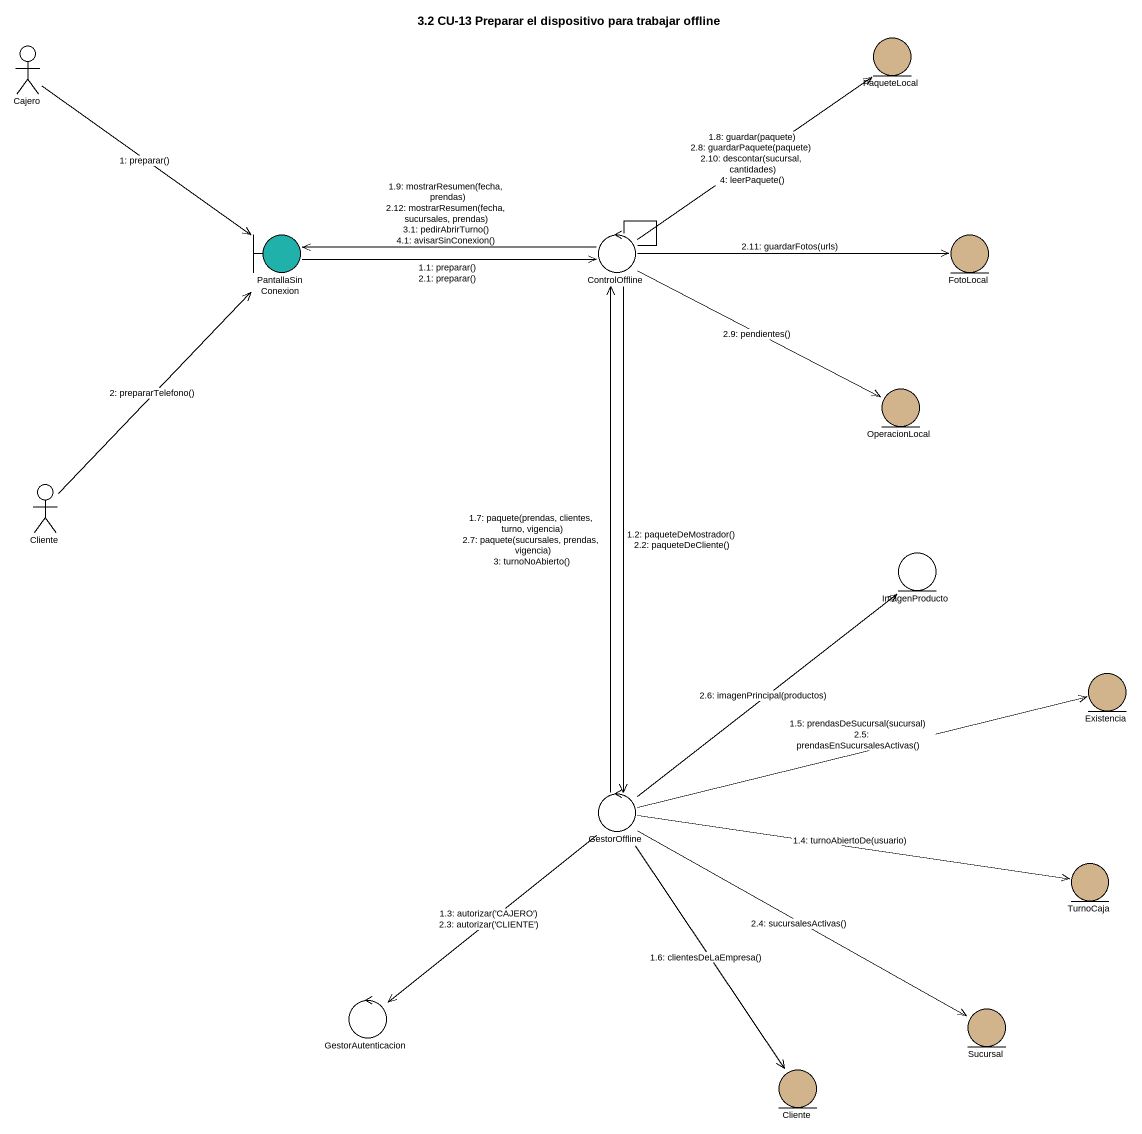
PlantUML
@startuml
title 3.2 CU-13 Preparar el dispositivo para trabajar offline
actor Cajero
entity PaqueteLocal #D2B48C
boundary PantallaSinConexion #20B2AA
control ControlOffline
entity FotoLocal #D2B48C
entity OperacionLocal #D2B48C
actor Cliente
entity ImagenProducto
entity Existencia #D2B48C
control GestorOffline
entity TurnoCaja #D2B48C
control GestorAutenticacion
entity Sucursal #D2B48C
entity "Cliente" as Cliente_2 #D2B48C
ControlOffline -- ControlOffline
Cajero --> PantallaSinConexion : 1: preparar()
PantallaSinConexion -right-> ControlOffline : 1.1: preparar()\n2.1: preparar()
ControlOffline --> GestorOffline : 1.2: paqueteDeMostrador()\n2.2: paqueteDeCliente()
GestorOffline --> GestorAutenticacion : 1.3: autorizar('CAJERO')\n2.3: autorizar('CLIENTE')
GestorOffline -right-> TurnoCaja : 1.4: turnoAbiertoDe(usuario)
GestorOffline -right-> Existencia : 1.5: prendasDeSucursal(sucursal)\n2.5: prendasEnSucursalesActivas()
GestorOffline --> Cliente_2 : 1.6: clientesDeLaEmpresa()
GestorOffline -up-> ControlOffline : 1.7: paquete(prendas, clientes, turno, vigencia)\n2.7: paquete(sucursales, prendas, vigencia)\n3: turnoNoAbierto()
ControlOffline -up-> PaqueteLocal : 1.8: guardar(paquete)\n2.8: guardarPaquete(paquete)\n2.10: descontar(sucursal, cantidades)\n4: leerPaquete()
ControlOffline -left-> PantallaSinConexion : 1.9: mostrarResumen(fecha, prendas)\n2.12: mostrarResumen(fecha, sucursales, prendas)\n3.1: pedirAbrirTurno()\n4.1: avisarSinConexion()
Cliente -up-> PantallaSinConexion : 2: prepararTelefono()
GestorOffline -right-> Sucursal : 2.4: sucursalesActivas()
GestorOffline -up-> ImagenProducto : 2.6: imagenPrincipal(productos)
ControlOffline -right-> OperacionLocal : 2.9: pendientes()
ControlOffline -right-> FotoLocal : 2.11: guardarFotos(urls)
@enduml
